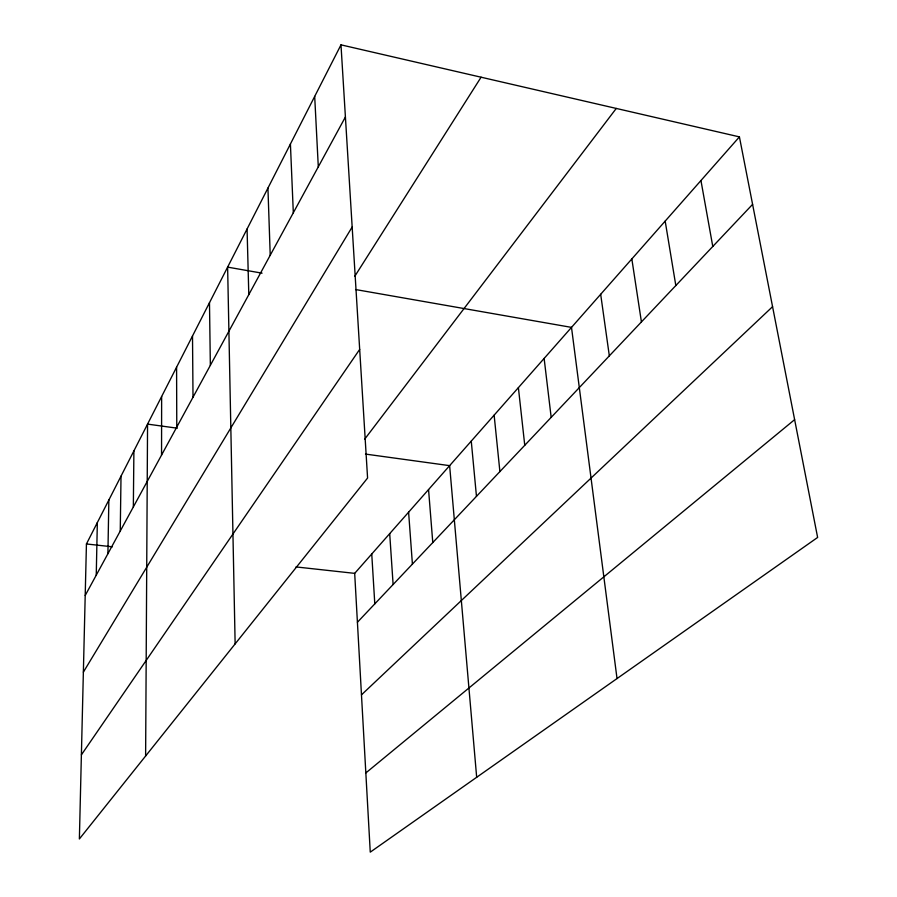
<?xml version="1.0" encoding="UTF-8"?>
<svg xmlns="http://www.w3.org/2000/svg" width="897" height="897" viewBox="0 0 897 897"><rect width="100%" height="100%" fill="white"/><g stroke="black" fill="none" stroke-linecap="round" stroke-linejoin="round"><path stroke-width="1.35" d="M161.55 455.093L161.639 396.519M145.617 756.003L147.556 424.113L177.337 428.205M133.339 506.962L133.9 450.899M120.254 531.013L121.017 476.161M107.909 553.718L108.851 500.01M96.248 575.168L97.336 522.581M340.983 44.85L86.437 543.963L79.373 838.964L367.579 478.034L340.983 44.85L739.42 136.882L817.627 537.449L370.259 852.15L354.685 573.362L739.42 136.882M85.204 595.473L345.412 116.98M83.365 672.133L352.173 226.997M354.73 276.377L481.084 77.209M81.392 754.837L359.686 349.393M364.608 439.272L616.273 108.436M357.421 622.249L752.594 204.37M361.469 694.85L772.575 306.673M365.83 772.945L794.63 419.65M86.437 543.963L112.439 546.811M295.999 566.926L354.685 573.362M365.494 454.084L449.632 465.655L476.677 777.295M262.081 273.17L227.625 267.127L235.137 643.889M355.548 289.54L571.501 327.383L617.024 678.558M700.949 180.532L712.779 246.473M665.182 221.111L675.822 285.549M631.836 258.941L641.422 321.922M600.676 294.283L609.332 355.862M544.131 358.441L551.173 417.352M518.388 387.65L524.756 445.293M494.135 415.154L499.898 471.587M471.261 441.111L476.464 496.366M428.553 489.56L432.78 542.562M408.606 512.187L412.407 564.101M389.702 533.648L393.11 584.508M371.75 554.01L374.8 603.872M314.69 96.405L318.3 166.842M290.415 144.002L293.319 212.791M267.934 188.078L270.221 255.253M247.067 229.015L248.805 294.631M209.483 302.704L210.347 365.348M192.507 335.994L193.012 397.236M176.586 367.198L176.776 427.084"/></g></svg>
